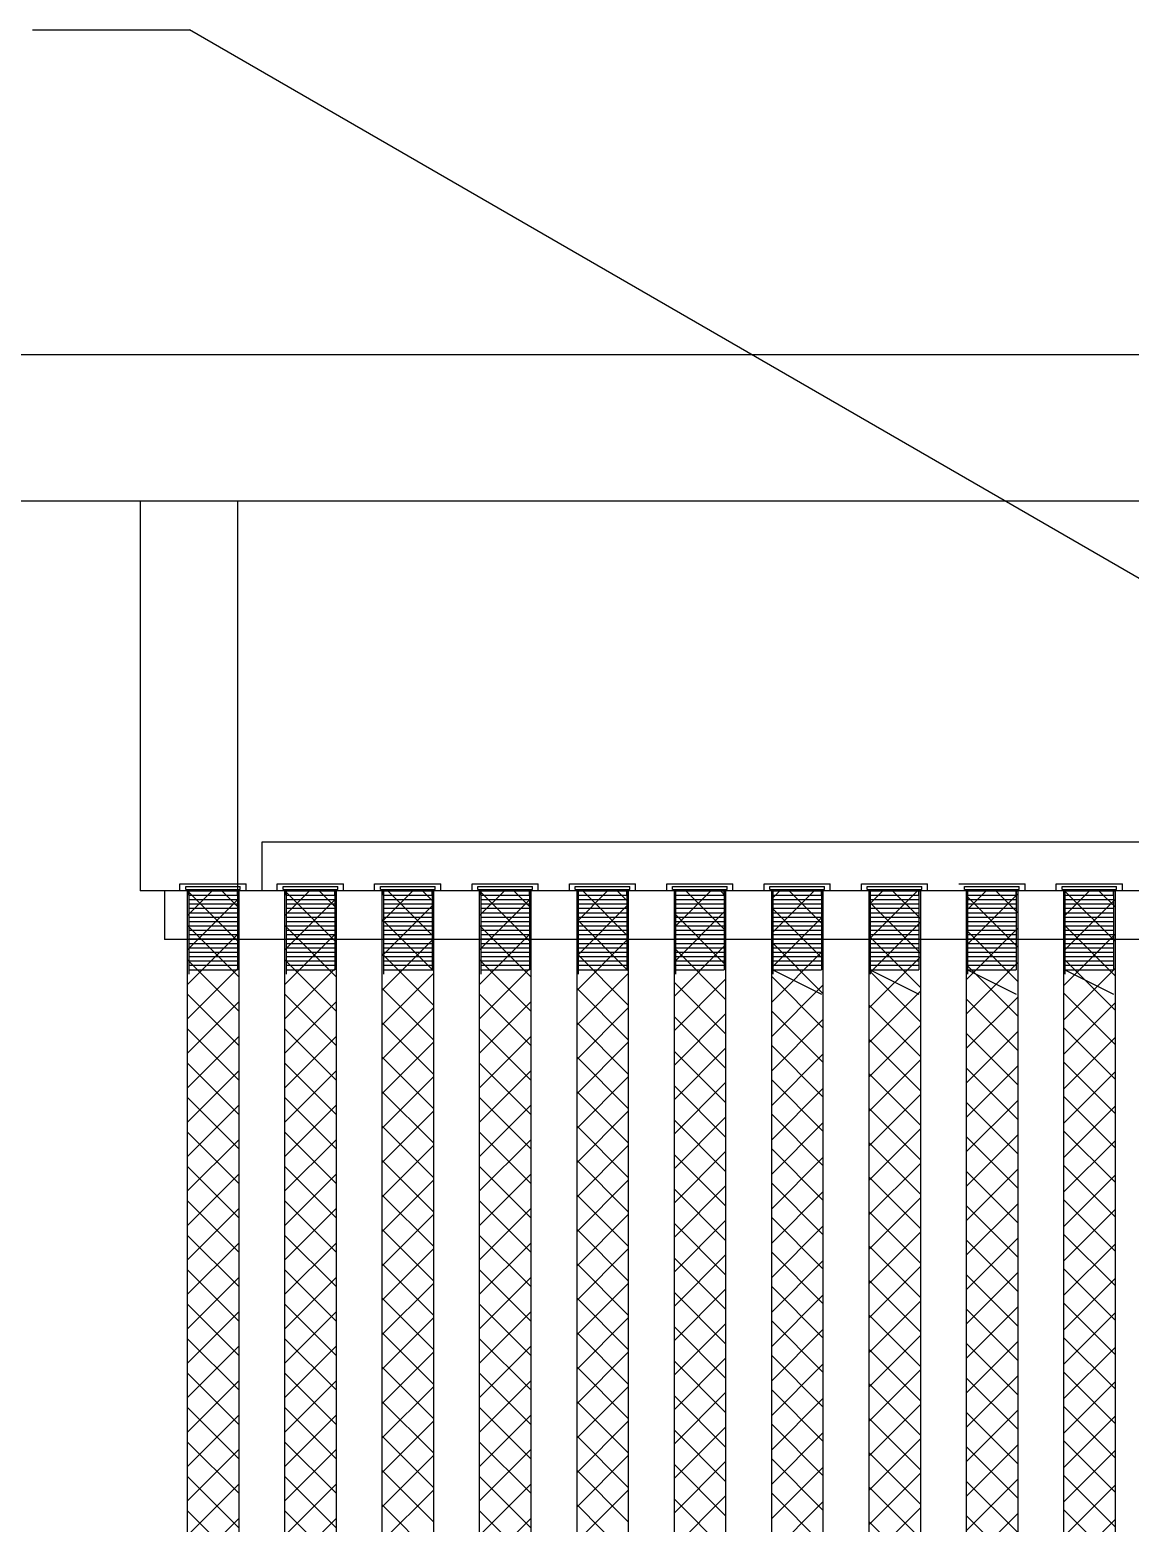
# Model space of a CAD drawing. Header units: inches. Extents: x 14 to 368, y 5 to 236.
# Drawn here: x 198.14 to 206.6, y 212.91 to 224.38 of the extents above; entities that cross this region are included whole.
import ezdxf

# ---------------------------------------------------------------- set-up
doc = ezdxf.new("R2010")
doc.units = ezdxf.units.IN
doc.header["$LTSCALE"] = 11
doc.header["$MEASUREMENT"] = 0
doc.layers.get('0').update_dxf_attribs({"lineweight": 25})
doc.layers.add('Brade', color=5, linetype='Continuous', lineweight=25, true_color=0x0000ff)
doc.layers.add('Sketch Geometry (ANSI)', color=7, linetype='Continuous', lineweight=25)

# ---------------------------------------------------------------- blocks, each defined once
blk = doc.blocks.new('UPPER HEAD ADN ELEMENT DETAIL')
for p, q in [((0.49266, 0.19703), (-0.65524, 0.19703)), ((0.49266, 0.14601), (-0.65524, 0.14601)), ((-0.53194, 0.14601), (-0.53194, 0.00996)), ((-0.49793, 0.14601), (-0.49793, 0.00996)), ((0.32685, 0.02697), (-0.48943, 0.02697)), ((-0.48943, 0.02697), (-0.48943, 0.00996)), ((-0.49793, 0.00996), (-0.53194, 0.00996)), ((-0.52344, 0.00996), (-0.52344, -0.00704)), ((0.33535, 0.00996), (-0.49793, 0.00996)), ((0.36086, -0.00704), (-0.52344, -0.00704))]:
    blk.add_line(p, q)
at = {"layer": 'Brade', "lineweight": 25}
for p, q in [((-0.518, 0.01235), (-0.49487, 0.01235)), ((-0.518, 0.00996), (-0.518, 0.01235)), ((-0.51596, 0.01044), (-0.51596, 0.01146)), ((-0.51596, 0.01146), (-0.49691, 0.01146)), ((-0.51596, 0.01044), (-0.49691, 0.01044)), ((-0.49691, 0.01044), (-0.49691, 0.01146)), ((-0.49487, 0.00996), (-0.49487, 0.01235)), ((-0.48399, 0.01235), (-0.46086, 0.01235)), ((-0.48399, 0.00996), (-0.48399, 0.01235)), ((-0.48195, 0.01044), (-0.48195, 0.01146)), ((-0.48195, 0.01146), (-0.4629, 0.01146)), ((-0.48195, 0.01044), (-0.4629, 0.01044)), ((-0.4629, 0.01044), (-0.4629, 0.01146)), ((-0.46086, 0.00996), (-0.46086, 0.01235)), ((-0.44998, 0.01235), (-0.42685, 0.01235)), ((-0.44998, 0.00996), (-0.44998, 0.01235)), ((-0.44794, 0.01044), (-0.44794, 0.01146)), ((-0.44794, 0.01146), (-0.42889, 0.01146)), ((-0.44794, 0.01044), (-0.42889, 0.01044)), ((-0.42889, 0.01044), (-0.42889, 0.01146)), ((-0.42685, 0.00996), (-0.42685, 0.01235)), ((-0.41596, 0.01235), (-0.39284, 0.01235)), ((-0.41596, 0.00996), (-0.41596, 0.01235)), ((-0.41596, 0.00996), (-0.41596, 0.01235)), ((-0.41392, 0.01044), (-0.41392, 0.01146)), ((-0.41392, 0.01146), (-0.39488, 0.01146)), ((-0.41392, 0.01044), (-0.39488, 0.01044)), ((-0.39488, 0.01044), (-0.39488, 0.01146)), ((-0.39284, 0.00996), (-0.39284, 0.01235)), ((-0.38195, 0.01235), (-0.35882, 0.01235)), ((-0.38195, 0.00996), (-0.38195, 0.01235)), ((-0.37991, 0.01044), (-0.37991, 0.01146)), ((-0.37991, 0.01146), (-0.36087, 0.01146)), ((-0.37991, 0.01044), (-0.36087, 0.01044)), ((-0.36087, 0.01044), (-0.36087, 0.01146)), ((-0.35882, 0.00996), (-0.35882, 0.01235)), ((-0.34794, 0.01235), (-0.32481, 0.01235)), ((-0.34794, 0.00996), (-0.34794, 0.01235)), ((-0.3459, 0.01044), (-0.3459, 0.01146)), ((-0.3459, 0.01146), (-0.32685, 0.01146)), ((-0.3459, 0.01044), (-0.32685, 0.01044)), ((-0.32685, 0.01044), (-0.32685, 0.01146)), ((-0.32481, 0.00996), (-0.32481, 0.01235)), ((-0.31393, 0.01235), (-0.2908, 0.01235)), ((-0.31393, 0.00996), (-0.31393, 0.01235)), ((-0.31189, 0.01044), (-0.31189, 0.01146)), ((-0.31189, 0.01146), (-0.29284, 0.01146)), ((-0.31189, 0.01044), (-0.29284, 0.01044)), ((-0.29284, 0.01044), (-0.29284, 0.01146)), ((-0.2908, 0.00996), (-0.2908, 0.01235)), ((-0.27992, 0.00996), (-0.27992, 0.01235)), ((-0.27992, 0.01235), (-0.25679, 0.01235)), ((-0.27788, 0.01146), (-0.25883, 0.01146)), ((-0.27788, 0.01044), (-0.27788, 0.01146)), ((-0.27788, 0.01044), (-0.25883, 0.01044)), ((-0.25883, 0.01044), (-0.25883, 0.01146)), ((-0.25679, 0.00996), (-0.25679, 0.01235)), ((-0.24591, 0.01235), (-0.22278, 0.01235)), ((-0.24387, 0.01146), (-0.22482, 0.01146)), ((-0.24387, 0.01044), (-0.24387, 0.01146)), ((-0.24387, 0.01044), (-0.22482, 0.01044)), ((-0.22482, 0.01044), (-0.22482, 0.01146)), ((-0.22278, 0.00996), (-0.22278, 0.01235)), ((-0.21189, 0.00996), (-0.21189, 0.01235)), ((-0.21189, 0.01235), (-0.18877, 0.01235)), ((-0.20985, 0.01146), (-0.19081, 0.01146)), ((-0.20985, 0.01044), (-0.20985, 0.01146)), ((-0.20985, 0.01044), (-0.19081, 0.01044)), ((-0.19081, 0.01044), (-0.19081, 0.01146)), ((-0.18877, 0.00996), (-0.18877, 0.01235)), ((-0.51596, 0.01031), (-0.49691, 0.01031)), ((-0.51545, 0.00996), (-0.51545, -0.5377)), ((-0.51545, 0.00996), (-0.49742, 0.00996)), ((-0.51494, 0.00996), (-0.51494, -0.01912)), ((-0.51494, 0.00843), (-0.51494, 0.00996)), ((-0.51494, 0.00843), (-0.49793, 0.00843)), ((-0.51494, 0.00843), (-0.49793, 0.00843)), ((-0.51494, 0.0069), (-0.49793, 0.0069)), ((-0.51494, 0.00537), (-0.49793, 0.00537)), ((-0.49793, 0.00996), (-0.49793, -0.01759)), ((-0.49793, 0.00843), (-0.49793, 0.00996)), ((-0.49742, 0.00996), (-0.49742, -0.5377)), ((-0.48195, 0.01031), (-0.4629, 0.01031)), ((-0.48144, 0.00996), (-0.48144, -0.5377)), ((-0.48144, 0.00996), (-0.46341, 0.00996)), ((-0.48093, 0.00996), (-0.48093, -0.01912)), ((-0.48093, 0.00843), (-0.48093, 0.00996)), ((-0.48093, 0.00843), (-0.46392, 0.00843)), ((-0.48093, 0.00843), (-0.46392, 0.00843)), ((-0.48093, 0.0069), (-0.46392, 0.0069)), ((-0.48093, 0.00537), (-0.46392, 0.00537)), ((-0.46392, 0.00996), (-0.46392, -0.01759)), ((-0.46392, 0.00843), (-0.46392, 0.00996)), ((-0.46341, 0.00996), (-0.46341, -0.5377)), ((-0.44794, 0.01031), (-0.42889, 0.01031)), ((-0.44743, 0.00996), (-0.44743, -0.5377)), ((-0.44743, 0.00996), (-0.4294, 0.00996)), ((-0.44692, 0.00996), (-0.44692, -0.01912)), ((-0.44692, 0.00843), (-0.44692, 0.00996)), ((-0.44692, 0.00843), (-0.42991, 0.00843)), ((-0.44692, 0.00843), (-0.42991, 0.00843)), ((-0.44692, 0.0069), (-0.42991, 0.0069)), ((-0.44692, 0.00537), (-0.42991, 0.00537)), ((-0.42991, 0.00996), (-0.42991, -0.01759)), ((-0.42991, 0.00843), (-0.42991, 0.00996)), ((-0.4294, 0.00996), (-0.4294, -0.5377)), ((-0.41392, 0.01031), (-0.39488, 0.01031)), ((-0.41341, 0.00996), (-0.41341, -0.5377)), ((-0.41341, 0.00996), (-0.39539, 0.00996)), ((-0.4129, 0.00996), (-0.4129, -0.01912)), ((-0.4129, 0.00843), (-0.4129, 0.00996)), ((-0.4129, 0.00843), (-0.3959, 0.00843)), ((-0.4129, 0.00843), (-0.3959, 0.00843)), ((-0.4129, 0.0069), (-0.3959, 0.0069)), ((-0.4129, 0.00537), (-0.3959, 0.00537)), ((-0.3959, 0.00996), (-0.3959, -0.01759)), ((-0.3959, 0.00843), (-0.3959, 0.00996)), ((-0.39539, 0.00996), (-0.39539, -0.5377)), ((-0.37991, 0.01031), (-0.36087, 0.01031)), ((-0.3794, 0.00996), (-0.3794, -0.5377)), ((-0.3794, 0.00996), (-0.36138, 0.00996)), ((-0.37889, 0.00996), (-0.37889, -0.01912)), ((-0.37889, 0.00843), (-0.37889, 0.00996)), ((-0.37889, 0.00843), (-0.36189, 0.00843)), ((-0.37889, 0.00843), (-0.36189, 0.00843)), ((-0.37889, 0.0069), (-0.36189, 0.0069)), ((-0.37889, 0.00537), (-0.36189, 0.00537)), ((-0.36189, 0.00996), (-0.36189, -0.01759)), ((-0.36189, 0.00843), (-0.36189, 0.00996)), ((-0.36138, 0.00996), (-0.36138, -0.5377)), ((-0.3459, 0.01031), (-0.32685, 0.01031)), ((-0.34539, 0.00996), (-0.34539, -0.5377)), ((-0.34539, 0.00996), (-0.32736, 0.00996)), ((-0.34488, 0.00996), (-0.34488, -0.01912)), ((-0.34488, 0.00843), (-0.34488, 0.00996)), ((-0.34488, 0.00843), (-0.32787, 0.00843)), ((-0.34488, 0.00843), (-0.32787, 0.00843)), ((-0.34488, 0.0069), (-0.32787, 0.0069)), ((-0.34488, 0.00537), (-0.32787, 0.00537)), ((-0.32787, 0.00996), (-0.32787, -0.01759)), ((-0.32787, 0.00843), (-0.32787, 0.00996)), ((-0.32736, 0.00996), (-0.32736, -0.5377)), ((-0.31189, 0.01031), (-0.29284, 0.01031)), ((-0.31138, 0.00996), (-0.31138, -0.5377)), ((-0.31138, 0.00996), (-0.29335, 0.00996)), ((-0.31087, 0.00996), (-0.31087, -0.01912)), ((-0.31087, 0.00843), (-0.31087, 0.00996)), ((-0.31087, 0.00843), (-0.29386, 0.00843)), ((-0.31087, 0.00843), (-0.29386, 0.00843)), ((-0.31087, 0.0069), (-0.29386, 0.0069)), ((-0.31087, 0.00537), (-0.29386, 0.00537)), ((-0.29386, 0.00996), (-0.29386, -0.01759)), ((-0.29386, 0.00843), (-0.29386, 0.00996)), ((-0.29335, 0.00996), (-0.29335, -0.5377)), ((-0.27788, 0.01031), (-0.25883, 0.01031)), ((-0.27737, 0.00996), (-0.27737, -0.5377)), ((-0.27737, 0.00996), (-0.25934, 0.00996)), ((-0.27686, 0.00843), (-0.27686, 0.00996)), ((-0.27686, 0.00996), (-0.27686, -0.01912)), ((-0.27686, 0.00843), (-0.25985, 0.00843)), ((-0.27686, 0.00843), (-0.25985, 0.00843)), ((-0.27686, 0.0069), (-0.25985, 0.0069)), ((-0.27686, 0.00537), (-0.25985, 0.00537)), ((-0.25985, 0.00843), (-0.25985, 0.00996)), ((-0.25985, 0.00996), (-0.25985, -0.01759)), ((-0.25934, 0.00996), (-0.25934, -0.5377)), ((-0.24387, 0.01031), (-0.22482, 0.01031)), ((-0.24336, 0.00996), (-0.22533, 0.00996)), ((-0.24336, 0.00996), (-0.24336, -0.5377)), ((-0.24285, 0.00843), (-0.24285, 0.00996)), ((-0.24285, 0.00996), (-0.24285, -0.01912)), ((-0.24285, 0.00843), (-0.22584, 0.00843)), ((-0.24285, 0.00843), (-0.22584, 0.00843)), ((-0.24285, 0.0069), (-0.22584, 0.0069)), ((-0.24285, 0.00537), (-0.22584, 0.00537)), ((-0.22584, 0.00843), (-0.22584, 0.00996)), ((-0.22584, 0.00996), (-0.22584, -0.01759)), ((-0.22533, 0.00996), (-0.22533, -0.5377)), ((-0.20985, 0.01031), (-0.19081, 0.01031)), ((-0.20934, 0.00996), (-0.19132, 0.00996)), ((-0.20934, 0.00996), (-0.20934, -0.5377)), ((-0.20883, 0.00843), (-0.20883, 0.00996)), ((-0.20883, 0.00996), (-0.20883, -0.01912)), ((-0.20883, 0.00843), (-0.19183, 0.00843)), ((-0.20883, 0.00843), (-0.19183, 0.00843)), ((-0.20883, 0.0069), (-0.19183, 0.0069)), ((-0.20883, 0.00537), (-0.19183, 0.00537)), ((-0.19183, 0.00843), (-0.19183, 0.00996)), ((-0.19183, 0.00996), (-0.19183, -0.01759)), ((-0.19132, 0.00996), (-0.19132, -0.5377)), ((-0.51494, 0.00384), (-0.49793, 0.00384)), ((-0.51494, 0.00231), (-0.49793, 0.00231)), ((-0.51494, 0.00078), (-0.49793, 0.00078)), ((-0.48093, 0.00384), (-0.46392, 0.00384)), ((-0.48093, 0.00231), (-0.46392, 0.00231)), ((-0.48093, 0.00078), (-0.46392, 0.00078)), ((-0.44692, 0.00384), (-0.42991, 0.00384)), ((-0.44692, 0.00231), (-0.42991, 0.00231)), ((-0.44692, 0.00078), (-0.42991, 0.00078)), ((-0.4129, 0.00384), (-0.3959, 0.00384)), ((-0.4129, 0.00231), (-0.3959, 0.00231)), ((-0.4129, 0.00078), (-0.3959, 0.00078)), ((-0.37889, 0.00384), (-0.36189, 0.00384)), ((-0.37889, 0.00231), (-0.36189, 0.00231)), ((-0.37889, 0.00078), (-0.36189, 0.00078)), ((-0.34488, 0.00384), (-0.32787, 0.00384)), ((-0.34488, 0.00231), (-0.32787, 0.00231)), ((-0.34488, 0.00078), (-0.32787, 0.00078)), ((-0.31087, 0.00384), (-0.29386, 0.00384)), ((-0.31087, 0.00231), (-0.29386, 0.00231)), ((-0.31087, 0.00078), (-0.29386, 0.00078)), ((-0.27686, 0.00384), (-0.25985, 0.00384)), ((-0.27686, 0.00231), (-0.25985, 0.00231)), ((-0.27686, 0.00078), (-0.25985, 0.00078)), ((-0.24285, 0.00384), (-0.22584, 0.00384)), ((-0.24285, 0.00231), (-0.22584, 0.00231)), ((-0.24285, 0.00078), (-0.22584, 0.00078)), ((-0.20883, 0.00384), (-0.19183, 0.00384)), ((-0.20883, 0.00231), (-0.19183, 0.00231)), ((-0.20883, 0.00078), (-0.19183, 0.00078)), ((-0.51494, -0.00075), (-0.49793, -0.00075)), ((-0.51494, -0.00228), (-0.49793, -0.00228)), ((-0.51494, -0.00381), (-0.49793, -0.00381)), ((-0.48093, -0.00075), (-0.46392, -0.00075)), ((-0.48093, -0.00228), (-0.46392, -0.00228)), ((-0.48093, -0.00381), (-0.46392, -0.00381)), ((-0.44692, -0.00075), (-0.42991, -0.00075)), ((-0.44692, -0.00228), (-0.42991, -0.00228)), ((-0.44692, -0.00381), (-0.42991, -0.00381)), ((-0.4129, -0.00075), (-0.3959, -0.00075)), ((-0.4129, -0.00228), (-0.3959, -0.00228)), ((-0.4129, -0.00381), (-0.3959, -0.00381)), ((-0.37889, -0.00075), (-0.36189, -0.00075)), ((-0.37889, -0.00228), (-0.36189, -0.00228)), ((-0.37889, -0.00381), (-0.36189, -0.00381)), ((-0.34488, -0.00075), (-0.32787, -0.00075)), ((-0.34488, -0.00228), (-0.32787, -0.00228)), ((-0.34488, -0.00381), (-0.32787, -0.00381)), ((-0.31087, -0.00075), (-0.29386, -0.00075)), ((-0.31087, -0.00228), (-0.29386, -0.00228)), ((-0.31087, -0.00381), (-0.29386, -0.00381)), ((-0.27686, -0.00075), (-0.25985, -0.00075)), ((-0.27686, -0.00228), (-0.25985, -0.00228)), ((-0.27686, -0.00381), (-0.25985, -0.00381)), ((-0.24285, -0.00075), (-0.22584, -0.00075)), ((-0.24285, -0.00228), (-0.22584, -0.00228)), ((-0.24285, -0.00381), (-0.22584, -0.00381)), ((-0.20883, -0.00075), (-0.19183, -0.00075)), ((-0.20883, -0.00228), (-0.19183, -0.00228)), ((-0.20883, -0.00381), (-0.19183, -0.00381)), ((-0.51494, -0.00534), (-0.49793, -0.00534)), ((-0.51494, -0.00687), (-0.49793, -0.00687)), ((-0.51494, -0.0084), (-0.49793, -0.0084)), ((-0.51494, -0.00993), (-0.49793, -0.00993)), ((-0.48093, -0.00534), (-0.46392, -0.00534)), ((-0.48093, -0.00687), (-0.46392, -0.00687)), ((-0.48093, -0.0084), (-0.46392, -0.0084)), ((-0.48093, -0.00993), (-0.46392, -0.00993)), ((-0.44692, -0.00534), (-0.42991, -0.00534)), ((-0.44692, -0.00687), (-0.42991, -0.00687)), ((-0.44692, -0.0084), (-0.42991, -0.0084)), ((-0.44692, -0.00993), (-0.42991, -0.00993)), ((-0.4129, -0.00534), (-0.3959, -0.00534)), ((-0.4129, -0.00687), (-0.3959, -0.00687)), ((-0.4129, -0.0084), (-0.3959, -0.0084)), ((-0.4129, -0.00993), (-0.3959, -0.00993)), ((-0.37889, -0.00534), (-0.36189, -0.00534)), ((-0.37889, -0.00687), (-0.36189, -0.00687)), ((-0.37889, -0.0084), (-0.36189, -0.0084)), ((-0.37889, -0.00993), (-0.36189, -0.00993)), ((-0.34488, -0.00534), (-0.32787, -0.00534)), ((-0.34488, -0.00687), (-0.32787, -0.00687)), ((-0.34488, -0.0084), (-0.32787, -0.0084)), ((-0.34488, -0.00993), (-0.32787, -0.00993)), ((-0.31087, -0.00534), (-0.29386, -0.00534)), ((-0.31087, -0.00687), (-0.29386, -0.00687)), ((-0.31087, -0.0084), (-0.29386, -0.0084)), ((-0.31087, -0.00993), (-0.29386, -0.00993)), ((-0.27686, -0.00534), (-0.25985, -0.00534)), ((-0.27686, -0.00687), (-0.25985, -0.00687)), ((-0.27686, -0.0084), (-0.25985, -0.0084)), ((-0.27686, -0.00993), (-0.25985, -0.00993)), ((-0.24285, -0.00534), (-0.22584, -0.00534)), ((-0.24285, -0.00687), (-0.22584, -0.00687)), ((-0.24285, -0.0084), (-0.22584, -0.0084)), ((-0.24285, -0.00993), (-0.22584, -0.00993)), ((-0.20883, -0.00534), (-0.19183, -0.00534)), ((-0.20883, -0.00687), (-0.19183, -0.00687)), ((-0.20883, -0.0084), (-0.19183, -0.0084)), ((-0.20883, -0.00993), (-0.19183, -0.00993)), ((-0.51494, -0.01146), (-0.49793, -0.01146)), ((-0.51494, -0.013), (-0.49793, -0.013)), ((-0.51494, -0.01453), (-0.49793, -0.01453)), ((-0.48093, -0.01146), (-0.46392, -0.01146)), ((-0.48093, -0.013), (-0.46392, -0.013)), ((-0.48093, -0.01453), (-0.46392, -0.01453)), ((-0.44692, -0.01146), (-0.42991, -0.01146)), ((-0.44692, -0.013), (-0.42991, -0.013)), ((-0.44692, -0.01453), (-0.42991, -0.01453)), ((-0.4129, -0.01146), (-0.3959, -0.01146)), ((-0.4129, -0.013), (-0.3959, -0.013)), ((-0.4129, -0.01453), (-0.3959, -0.01453)), ((-0.37889, -0.01146), (-0.36189, -0.01146)), ((-0.37889, -0.013), (-0.36189, -0.013)), ((-0.37889, -0.01453), (-0.36189, -0.01453)), ((-0.34488, -0.01146), (-0.32787, -0.01146)), ((-0.34488, -0.013), (-0.32787, -0.013)), ((-0.34488, -0.01453), (-0.32787, -0.01453)), ((-0.31087, -0.01146), (-0.29386, -0.01146)), ((-0.31087, -0.013), (-0.29386, -0.013)), ((-0.31087, -0.01453), (-0.29386, -0.01453)), ((-0.27686, -0.01146), (-0.25985, -0.01146)), ((-0.27686, -0.013), (-0.25985, -0.013)), ((-0.27686, -0.01453), (-0.25985, -0.01453)), ((-0.24285, -0.01146), (-0.22584, -0.01146)), ((-0.24285, -0.013), (-0.22584, -0.013)), ((-0.24285, -0.01453), (-0.22584, -0.01453)), ((-0.20883, -0.01146), (-0.19183, -0.01146)), ((-0.20883, -0.013), (-0.19183, -0.013)), ((-0.20883, -0.01453), (-0.19183, -0.01453)), ((-0.51494, -0.01606), (-0.49793, -0.01606)), ((-0.51494, -0.01759), (-0.49793, -0.01759)), ((-0.48093, -0.01606), (-0.46392, -0.01606)), ((-0.48093, -0.01759), (-0.46392, -0.01759)), ((-0.44692, -0.01606), (-0.42991, -0.01606)), ((-0.44692, -0.01759), (-0.42991, -0.01759)), ((-0.4129, -0.01606), (-0.3959, -0.01606)), ((-0.4129, -0.01759), (-0.3959, -0.01759)), ((-0.37889, -0.01606), (-0.36189, -0.01606)), ((-0.37889, -0.01759), (-0.36189, -0.01759)), ((-0.34488, -0.01606), (-0.32787, -0.01606)), ((-0.34488, -0.01759), (-0.32787, -0.01759)), ((-0.31087, -0.01606), (-0.29386, -0.01606)), ((-0.31087, -0.01759), (-0.29386, -0.01759)), ((-0.31087, -0.01759), (-0.29386, -0.02609)), ((-0.27686, -0.01606), (-0.25985, -0.01606)), ((-0.27686, -0.01759), (-0.25985, -0.02609)), ((-0.27686, -0.01759), (-0.25985, -0.01759)), ((-0.24285, -0.01606), (-0.22584, -0.01606)), ((-0.24285, -0.01759), (-0.22584, -0.02609)), ((-0.24285, -0.01759), (-0.22584, -0.01759)), ((-0.20883, -0.01606), (-0.19183, -0.01606)), ((-0.20883, -0.01759), (-0.19183, -0.02609)), ((-0.20883, -0.01759), (-0.19183, -0.01759))]:
    blk.add_line(p, q, dxfattribs=at)
at = {"layer": 'Brade', "color": 5, "linetype": 'Continuous', "lineweight": 25, "true_color": 0x0000ff}
for p, q in [((-0.51545, 0.00122), (-0.5067, 0.00996)), ((-0.51545, -0.01081), (-0.49742, 0.00722)), ((-0.51541, 0.00996), (-0.49742, -0.00802)), ((-0.50338, 0.00996), (-0.49742, 0.004)), ((-0.48144, 0.00122), (-0.47269, 0.00996)), ((-0.48144, -0.01081), (-0.46341, 0.00722)), ((-0.4814, 0.00996), (-0.46341, -0.00802)), ((-0.46937, 0.00996), (-0.46341, 0.004)), ((-0.44743, -0.00084), (-0.43662, 0.00996)), ((-0.44532, 0.00996), (-0.4294, -0.00596)), ((-0.4333, 0.00996), (-0.4294, 0.00606)), ((-0.41341, 0.00122), (-0.40467, 0.00996)), ((-0.41341, -0.01081), (-0.39539, 0.00722)), ((-0.41337, 0.00996), (-0.39539, -0.00802)), ((-0.40135, 0.00996), (-0.39539, 0.004)), ((-0.3794, -0.00084), (-0.36859, 0.00996)), ((-0.3773, 0.00996), (-0.36138, -0.00596)), ((-0.36527, 0.00996), (-0.36138, 0.00606)), ((-0.34539, 0.00912), (-0.34455, 0.00996)), ((-0.34539, -0.00291), (-0.33252, 0.00996)), ((-0.34122, 0.00996), (-0.32736, -0.0039)), ((-0.3292, 0.00996), (-0.32736, 0.00813)), ((-0.31138, 0.00705), (-0.30847, 0.00996)), ((-0.31138, -0.00497), (-0.29645, 0.00996)), ((-0.30515, 0.00996), (-0.29335, -0.00183)), ((-0.27737, 0.00499), (-0.2724, 0.00996)), ((-0.27737, -0.00703), (-0.26037, 0.00996)), ((-0.27737, 0.00623), (-0.25934, -0.0118)), ((-0.26907, 0.00996), (-0.25934, 0.00023)), ((-0.24336, 0.00293), (-0.23632, 0.00996)), ((-0.24336, -0.0091), (-0.22533, 0.00893)), ((-0.24336, 0.00829), (-0.22533, -0.00973)), ((-0.233, 0.00996), (-0.22533, 0.00229)), ((-0.20934, 0.00086), (-0.20025, 0.00996)), ((-0.20934, -0.01116), (-0.19132, 0.00687)), ((-0.20895, 0.00996), (-0.19132, -0.00767)), ((-0.19693, 0.00996), (-0.19132, 0.00436)), ((-0.44743, -0.01287), (-0.4294, 0.00516)), ((-0.44743, 0.00004), (-0.4294, -0.01799)), ((-0.3794, -0.01287), (-0.36138, 0.00516)), ((-0.3794, 0.00004), (-0.36138, -0.01799)), ((-0.34539, -0.01493), (-0.32736, 0.00309)), ((-0.34539, 0.0021), (-0.32736, -0.01592)), ((-0.31138, 0.00417), (-0.29335, -0.01386)), ((-0.31138, -0.017), (-0.29335, 0.00103)), ((-0.51545, -0.00202), (-0.49742, -0.02005)), ((-0.51545, -0.02283), (-0.49742, -0.0048)), ((-0.48144, -0.00202), (-0.46341, -0.02005)), ((-0.48144, -0.02283), (-0.46341, -0.0048)), ((-0.41341, -0.00202), (-0.39539, -0.02005)), ((-0.41341, -0.02283), (-0.39539, -0.0048)), ((-0.27737, -0.01906), (-0.25934, -0.00103)), ((-0.24336, -0.02112), (-0.22533, -0.0031)), ((-0.24336, -0.00373), (-0.22533, -0.02176)), ((-0.20934, -0.00167), (-0.19132, -0.01969)), ((-0.20934, -0.02318), (-0.19132, -0.00516)), ((-0.44743, -0.02489), (-0.4294, -0.00687)), ((-0.3794, -0.02489), (-0.36138, -0.00687)), ((-0.34539, -0.02696), (-0.32736, -0.00893)), ((-0.34539, -0.00992), (-0.32736, -0.02795)), ((-0.31138, -0.00786), (-0.29335, -0.02588)), ((-0.27737, -0.00579), (-0.25934, -0.02382)), ((-0.51545, -0.01405), (-0.49742, -0.03207)), ((-0.48144, -0.01405), (-0.46341, -0.03207)), ((-0.44743, -0.01198), (-0.4294, -0.03001)), ((-0.41341, -0.01405), (-0.39539, -0.03207)), ((-0.3794, -0.01198), (-0.36138, -0.03001)), ((-0.31138, -0.02902), (-0.29335, -0.01099)), ((-0.27737, -0.03108), (-0.25934, -0.01306)), ((-0.24336, -0.03315), (-0.22533, -0.01512)), ((-0.20934, -0.01369), (-0.19132, -0.03172)), ((-0.51545, -0.03486), (-0.49742, -0.01683)), ((-0.48144, -0.03486), (-0.46341, -0.01683)), ((-0.44743, -0.03692), (-0.4294, -0.01889)), ((-0.41341, -0.03486), (-0.39539, -0.01683)), ((-0.3794, -0.03692), (-0.36138, -0.01889)), ((-0.31138, -0.01988), (-0.29335, -0.03791)), ((-0.27737, -0.01782), (-0.25934, -0.03585)), ((-0.24336, -0.01576), (-0.22533, -0.03378)), ((-0.20934, -0.03521), (-0.19132, -0.01718)), ((-0.44743, -0.02401), (-0.4294, -0.04204)), ((-0.3794, -0.02401), (-0.36138, -0.04204)), ((-0.34539, -0.03898), (-0.32736, -0.02096)), ((-0.34539, -0.02195), (-0.32736, -0.03997)), ((-0.31138, -0.04105), (-0.29335, -0.02302)), ((-0.27737, -0.04311), (-0.25934, -0.02508)), ((-0.20934, -0.02572), (-0.19132, -0.04374)), ((-0.51545, -0.02607), (-0.49742, -0.0441)), ((-0.51545, -0.04688), (-0.49742, -0.02885)), ((-0.48144, -0.02607), (-0.46341, -0.0441)), ((-0.48144, -0.04688), (-0.46341, -0.02885)), ((-0.44743, -0.04894), (-0.4294, -0.03092)), ((-0.41341, -0.02607), (-0.39539, -0.0441)), ((-0.41341, -0.04688), (-0.39539, -0.02885)), ((-0.3794, -0.04894), (-0.36138, -0.03092)), ((-0.27737, -0.02984), (-0.25934, -0.04787)), ((-0.24336, -0.04517), (-0.22533, -0.02715)), ((-0.24336, -0.02778), (-0.22533, -0.04581)), ((-0.20934, -0.04723), (-0.19132, -0.02921)), ((-0.44743, -0.03603), (-0.4294, -0.05406)), ((-0.3794, -0.03603), (-0.36138, -0.05406)), ((-0.34539, -0.05101), (-0.32736, -0.03298)), ((-0.34539, -0.03397), (-0.32736, -0.052)), ((-0.31138, -0.03191), (-0.29335, -0.04993)), ((-0.31138, -0.05307), (-0.29335, -0.03504)), ((-0.51545, -0.0381), (-0.49742, -0.05612)), ((-0.51545, -0.05891), (-0.49742, -0.04088)), ((-0.48144, -0.0381), (-0.46341, -0.05612)), ((-0.48144, -0.05891), (-0.46341, -0.04088)), ((-0.41341, -0.0381), (-0.39539, -0.05612)), ((-0.41341, -0.05891), (-0.39539, -0.04088)), ((-0.27737, -0.05513), (-0.25934, -0.03711)), ((-0.24336, -0.0572), (-0.22533, -0.03917)), ((-0.24336, -0.03981), (-0.22533, -0.05783)), ((-0.20934, -0.03774), (-0.19132, -0.05577)), ((-0.20934, -0.05926), (-0.19132, -0.04123)), ((-0.44743, -0.06097), (-0.4294, -0.04294)), ((-0.3794, -0.06097), (-0.36138, -0.04294)), ((-0.34539, -0.06303), (-0.32736, -0.04501)), ((-0.34539, -0.046), (-0.32736, -0.06402)), ((-0.31138, -0.04393), (-0.29335, -0.06196)), ((-0.27737, -0.04187), (-0.25934, -0.0599)), ((-0.51545, -0.05012), (-0.49742, -0.06815)), ((-0.48144, -0.05012), (-0.46341, -0.06815)), ((-0.44743, -0.04806), (-0.4294, -0.06609)), ((-0.41341, -0.05012), (-0.39539, -0.06815)), ((-0.3794, -0.04806), (-0.36138, -0.06609)), ((-0.31138, -0.0651), (-0.29335, -0.04707)), ((-0.27737, -0.06716), (-0.25934, -0.04913)), ((-0.24336, -0.06922), (-0.22533, -0.0512)), ((-0.24336, -0.05183), (-0.22533, -0.06986)), ((-0.20934, -0.04977), (-0.19132, -0.06779)), ((-0.51545, -0.07093), (-0.49742, -0.0529)), ((-0.48144, -0.07093), (-0.46341, -0.0529)), ((-0.44743, -0.07299), (-0.4294, -0.05497)), ((-0.41341, -0.07093), (-0.39539, -0.0529)), ((-0.3794, -0.07299), (-0.36138, -0.05497)), ((-0.34539, -0.07506), (-0.32736, -0.05703)), ((-0.31138, -0.05596), (-0.29335, -0.07398)), ((-0.27737, -0.05389), (-0.25934, -0.07192)), ((-0.20934, -0.07128), (-0.19132, -0.05326)), ((-0.51545, -0.06215), (-0.49742, -0.08017)), ((-0.48144, -0.06215), (-0.46341, -0.08017)), ((-0.44743, -0.06008), (-0.4294, -0.07811)), ((-0.41341, -0.06215), (-0.39539, -0.08017)), ((-0.3794, -0.06008), (-0.36138, -0.07811)), ((-0.34539, -0.05802), (-0.32736, -0.07605)), ((-0.31138, -0.07712), (-0.29335, -0.05909)), ((-0.27737, -0.07918), (-0.25934, -0.06116)), ((-0.20934, -0.06179), (-0.19132, -0.07982)), ((-0.51545, -0.08296), (-0.49742, -0.06493)), ((-0.48144, -0.08296), (-0.46341, -0.06493)), ((-0.44743, -0.08502), (-0.4294, -0.06699)), ((-0.41341, -0.08296), (-0.39539, -0.06493)), ((-0.3794, -0.08502), (-0.36138, -0.06699)), ((-0.27737, -0.06592), (-0.25934, -0.08395)), ((-0.24336, -0.08125), (-0.22533, -0.06322)), ((-0.24336, -0.06386), (-0.22533, -0.08188)), ((-0.20934, -0.08331), (-0.19132, -0.06528)), ((-0.44743, -0.07211), (-0.4294, -0.09014)), ((-0.3794, -0.07211), (-0.36138, -0.09014)), ((-0.34539, -0.08708), (-0.32736, -0.06906)), ((-0.34539, -0.07005), (-0.32736, -0.08807)), ((-0.31138, -0.06798), (-0.29335, -0.08601)), ((-0.31138, -0.08915), (-0.29335, -0.07112)), ((-0.51545, -0.07417), (-0.49742, -0.0922)), ((-0.51545, -0.09498), (-0.49742, -0.07695)), ((-0.48144, -0.07417), (-0.46341, -0.0922)), ((-0.48144, -0.09498), (-0.46341, -0.07695)), ((-0.41341, -0.07417), (-0.39539, -0.0922)), ((-0.41341, -0.09498), (-0.39539, -0.07695)), ((-0.27737, -0.09121), (-0.25934, -0.07318)), ((-0.27737, -0.07794), (-0.25934, -0.09597)), ((-0.24336, -0.09327), (-0.22533, -0.07525)), ((-0.24336, -0.07588), (-0.22533, -0.09391)), ((-0.20934, -0.07382), (-0.19132, -0.09184)), ((-0.20934, -0.09533), (-0.19132, -0.07731)), ((-0.44743, -0.09704), (-0.4294, -0.07902)), ((-0.3794, -0.09704), (-0.36138, -0.07902)), ((-0.34539, -0.09911), (-0.32736, -0.08108)), ((-0.34539, -0.08207), (-0.32736, -0.1001)), ((-0.31138, -0.08001), (-0.29335, -0.09803)), ((-0.31138, -0.10117), (-0.29335, -0.08314)), ((-0.51545, -0.0862), (-0.49742, -0.10422)), ((-0.48144, -0.0862), (-0.46341, -0.10422)), ((-0.44743, -0.08413), (-0.4294, -0.10216)), ((-0.41341, -0.0862), (-0.39539, -0.10422)), ((-0.3794, -0.08413), (-0.36138, -0.10216)), ((-0.27737, -0.10323), (-0.25934, -0.08521)), ((-0.24336, -0.1053), (-0.22533, -0.08727)), ((-0.24336, -0.08791), (-0.22533, -0.10593)), ((-0.20934, -0.08584), (-0.19132, -0.10387)), ((-0.51545, -0.10701), (-0.49742, -0.08898)), ((-0.48144, -0.10701), (-0.46341, -0.08898)), ((-0.44743, -0.10907), (-0.4294, -0.09104)), ((-0.41341, -0.10701), (-0.39539, -0.08898)), ((-0.3794, -0.10907), (-0.36138, -0.09104)), ((-0.34539, -0.11113), (-0.32736, -0.09311)), ((-0.31138, -0.09203), (-0.29335, -0.11006)), ((-0.27737, -0.08997), (-0.25934, -0.108)), ((-0.20934, -0.10736), (-0.19132, -0.08933)), ((-0.51545, -0.09822), (-0.49742, -0.11625)), ((-0.48144, -0.09822), (-0.46341, -0.11625)), ((-0.44743, -0.09616), (-0.4294, -0.11418)), ((-0.41341, -0.09822), (-0.39539, -0.11625)), ((-0.3794, -0.09616), (-0.36138, -0.11418)), ((-0.34539, -0.0941), (-0.32736, -0.11212)), ((-0.31138, -0.11319), (-0.29335, -0.09517)), ((-0.27737, -0.11526), (-0.25934, -0.09723)), ((-0.20934, -0.09787), (-0.19132, -0.11589)), ((-0.51545, -0.11903), (-0.49742, -0.101)), ((-0.48144, -0.11903), (-0.46341, -0.101)), ((-0.44743, -0.12109), (-0.4294, -0.10307)), ((-0.41341, -0.11903), (-0.39539, -0.101)), ((-0.3794, -0.12109), (-0.36138, -0.10307)), ((-0.31138, -0.10406), (-0.29335, -0.12208)), ((-0.27737, -0.10199), (-0.25934, -0.12002)), ((-0.24336, -0.11732), (-0.22533, -0.0993)), ((-0.24336, -0.09993), (-0.22533, -0.11796)), ((-0.20934, -0.11938), (-0.19132, -0.10136)), ((-0.44743, -0.10818), (-0.4294, -0.12621)), ((-0.3794, -0.10818), (-0.36138, -0.12621)), ((-0.34539, -0.12316), (-0.32736, -0.10513)), ((-0.34539, -0.10612), (-0.32736, -0.12415)), ((-0.31138, -0.12522), (-0.29335, -0.10719)), ((-0.27737, -0.12728), (-0.25934, -0.10926)), ((-0.51545, -0.11025), (-0.49742, -0.12827)), ((-0.51545, -0.13106), (-0.49742, -0.11303)), ((-0.48144, -0.11025), (-0.46341, -0.12827)), ((-0.48144, -0.13106), (-0.46341, -0.11303)), ((-0.41341, -0.11025), (-0.39539, -0.12827)), ((-0.41341, -0.13106), (-0.39539, -0.11303)), ((-0.27737, -0.11402), (-0.25934, -0.13205)), ((-0.24336, -0.12935), (-0.22533, -0.11132)), ((-0.24336, -0.11196), (-0.22533, -0.12998)), ((-0.20934, -0.10989), (-0.19132, -0.12792)), ((-0.20934, -0.13141), (-0.19132, -0.11338)), ((-0.44743, -0.13312), (-0.4294, -0.11509)), ((-0.3794, -0.13312), (-0.36138, -0.11509)), ((-0.34539, -0.13518), (-0.32736, -0.11716)), ((-0.34539, -0.11815), (-0.32736, -0.13617)), ((-0.31138, -0.11608), (-0.29335, -0.13411)), ((-0.31138, -0.13724), (-0.29335, -0.11922)), ((-0.51545, -0.12227), (-0.49742, -0.1403)), ((-0.51545, -0.14308), (-0.49742, -0.12505)), ((-0.48144, -0.12227), (-0.46341, -0.1403)), ((-0.48144, -0.14308), (-0.46341, -0.12505)), ((-0.44743, -0.12021), (-0.4294, -0.13823)), ((-0.41341, -0.12227), (-0.39539, -0.1403)), ((-0.41341, -0.14308), (-0.39539, -0.12505)), ((-0.3794, -0.12021), (-0.36138, -0.13823)), ((-0.27737, -0.13931), (-0.25934, -0.12128)), ((-0.24336, -0.14137), (-0.22533, -0.12334)), ((-0.24336, -0.12398), (-0.22533, -0.14201)), ((-0.20934, -0.12192), (-0.19132, -0.13994)), ((-0.44743, -0.14514), (-0.4294, -0.12712)), ((-0.3794, -0.14514), (-0.36138, -0.12712)), ((-0.34539, -0.14721), (-0.32736, -0.12918)), ((-0.34539, -0.13017), (-0.32736, -0.1482)), ((-0.31138, -0.12811), (-0.29335, -0.14613)), ((-0.27737, -0.12604), (-0.25934, -0.14407)), ((-0.20934, -0.14343), (-0.19132, -0.12541)), ((-0.51545, -0.1343), (-0.49742, -0.15232)), ((-0.48144, -0.1343), (-0.46341, -0.15232)), ((-0.44743, -0.13223), (-0.4294, -0.15026)), ((-0.41341, -0.1343), (-0.39539, -0.15232)), ((-0.3794, -0.13223), (-0.36138, -0.15026)), ((-0.31138, -0.14927), (-0.29335, -0.13124)), ((-0.27737, -0.15133), (-0.25934, -0.13331)), ((-0.24336, -0.1534), (-0.22533, -0.13537)), ((-0.20934, -0.13394), (-0.19132, -0.15197)), ((-0.51545, -0.15511), (-0.49742, -0.13708)), ((-0.48144, -0.15511), (-0.46341, -0.13708)), ((-0.44743, -0.15717), (-0.4294, -0.13914)), ((-0.41341, -0.15511), (-0.39539, -0.13708)), ((-0.3794, -0.15717), (-0.36138, -0.13914)), ((-0.31138, -0.14013), (-0.29335, -0.15816)), ((-0.27737, -0.13807), (-0.25934, -0.1561)), ((-0.24336, -0.13601), (-0.22533, -0.15403)), ((-0.20934, -0.15546), (-0.19132, -0.13743)), ((-0.44743, -0.14426), (-0.4294, -0.16228)), ((-0.3794, -0.14426), (-0.36138, -0.16228)), ((-0.34539, -0.15923), (-0.32736, -0.14121)), ((-0.34539, -0.1422), (-0.32736, -0.16022)), ((-0.31138, -0.16129), (-0.29335, -0.14327)), ((-0.27737, -0.16336), (-0.25934, -0.14533)), ((-0.20934, -0.14597), (-0.19132, -0.16399)), ((-0.51545, -0.14632), (-0.49742, -0.16435)), ((-0.51545, -0.16713), (-0.49742, -0.1491)), ((-0.48144, -0.14632), (-0.46341, -0.16435)), ((-0.48144, -0.16713), (-0.46341, -0.1491)), ((-0.44743, -0.16919), (-0.4294, -0.15117)), ((-0.41341, -0.14632), (-0.39539, -0.16435)), ((-0.41341, -0.16713), (-0.39539, -0.1491)), ((-0.3794, -0.16919), (-0.36138, -0.15117)), ((-0.27737, -0.15009), (-0.25934, -0.16812)), ((-0.24336, -0.16542), (-0.22533, -0.14739)), ((-0.24336, -0.14803), (-0.22533, -0.16606)), ((-0.20934, -0.16748), (-0.19132, -0.14946)), ((-0.44743, -0.15628), (-0.4294, -0.17431)), ((-0.3794, -0.15628), (-0.36138, -0.17431)), ((-0.34539, -0.17126), (-0.32736, -0.15323)), ((-0.34539, -0.15422), (-0.32736, -0.17225)), ((-0.31138, -0.15216), (-0.29335, -0.17018)), ((-0.31138, -0.17332), (-0.29335, -0.15529)), ((-0.51545, -0.15835), (-0.49742, -0.17637)), ((-0.51545, -0.17915), (-0.49742, -0.16113)), ((-0.48144, -0.15835), (-0.46341, -0.17637)), ((-0.48144, -0.17915), (-0.46341, -0.16113)), ((-0.41341, -0.15835), (-0.39539, -0.17637)), ((-0.41341, -0.17915), (-0.39539, -0.16113)), ((-0.27737, -0.17538), (-0.25934, -0.15736)), ((-0.24336, -0.17745), (-0.22533, -0.15942)), ((-0.24336, -0.16006), (-0.22533, -0.17808)), ((-0.20934, -0.15799), (-0.19132, -0.17602)), ((-0.20934, -0.17951), (-0.19132, -0.16148)), ((-0.44743, -0.18122), (-0.4294, -0.16319)), ((-0.3794, -0.18122), (-0.36138, -0.16319)), ((-0.34539, -0.18328), (-0.32736, -0.16526)), ((-0.34539, -0.16625), (-0.32736, -0.18427)), ((-0.31138, -0.16418), (-0.29335, -0.18221)), ((-0.27737, -0.16212), (-0.25934, -0.18015)), ((-0.51545, -0.17037), (-0.49742, -0.1884)), ((-0.48144, -0.17037), (-0.46341, -0.1884)), ((-0.44743, -0.16831), (-0.4294, -0.18633)), ((-0.41341, -0.17037), (-0.39539, -0.1884)), ((-0.3794, -0.16831), (-0.36138, -0.18633)), ((-0.31138, -0.18534), (-0.29335, -0.16732)), ((-0.27737, -0.18741), (-0.25934, -0.16938)), ((-0.24336, -0.18947), (-0.22533, -0.17144)), ((-0.20934, -0.17002), (-0.19132, -0.18804)), ((-0.51545, -0.19118), (-0.49742, -0.17315)), ((-0.48144, -0.19118), (-0.46341, -0.17315)), ((-0.44743, -0.19324), (-0.4294, -0.17522)), ((-0.41341, -0.19118), (-0.39539, -0.17315)), ((-0.3794, -0.19324), (-0.36138, -0.17522)), ((-0.31138, -0.17621), (-0.29335, -0.19423)), ((-0.27737, -0.17414), (-0.25934, -0.19217)), ((-0.24336, -0.17208), (-0.22533, -0.19011)), ((-0.20934, -0.19153), (-0.19132, -0.17351)), ((-0.51545, -0.1824), (-0.49742, -0.20042)), ((-0.48144, -0.1824), (-0.46341, -0.20042)), ((-0.44743, -0.18033), (-0.4294, -0.19836)), ((-0.41341, -0.1824), (-0.39539, -0.20042)), ((-0.3794, -0.18033), (-0.36138, -0.19836)), ((-0.34539, -0.19531), (-0.32736, -0.17728)), ((-0.34539, -0.17827), (-0.32736, -0.1963)), ((-0.31138, -0.19737), (-0.29335, -0.17934)), ((-0.27737, -0.19943), (-0.25934, -0.18141)), ((-0.20934, -0.18204), (-0.19132, -0.20007)), ((-0.51545, -0.2032), (-0.49742, -0.18518)), ((-0.48144, -0.2032), (-0.46341, -0.18518)), ((-0.44743, -0.20527), (-0.4294, -0.18724)), ((-0.41341, -0.2032), (-0.39539, -0.18518)), ((-0.3794, -0.20527), (-0.36138, -0.18724)), ((-0.27737, -0.18617), (-0.25934, -0.20419)), ((-0.24336, -0.2015), (-0.22533, -0.18347)), ((-0.24336, -0.18411), (-0.22533, -0.20213)), ((-0.20934, -0.20356), (-0.19132, -0.18553)), ((-0.44743, -0.19236), (-0.4294, -0.21038)), ((-0.3794, -0.19236), (-0.36138, -0.21038)), ((-0.34539, -0.20733), (-0.32736, -0.1893)), ((-0.34539, -0.1903), (-0.32736, -0.20832)), ((-0.31138, -0.18823), (-0.29335, -0.20626)), ((-0.31138, -0.20939), (-0.29335, -0.19137)), ((-0.51545, -0.19442), (-0.49742, -0.21245)), ((-0.51545, -0.21523), (-0.49742, -0.1972)), ((-0.48144, -0.19442), (-0.46341, -0.21245)), ((-0.48144, -0.21523), (-0.46341, -0.1972)), ((-0.41341, -0.19442), (-0.39539, -0.21245)), ((-0.41341, -0.21523), (-0.39539, -0.1972)), ((-0.27737, -0.21146), (-0.25934, -0.19343)), ((-0.24336, -0.21352), (-0.22533, -0.19549)), ((-0.24336, -0.19613), (-0.22533, -0.21416)), ((-0.20934, -0.19407), (-0.19132, -0.21209)), ((-0.20934, -0.21558), (-0.19132, -0.19756)), ((-0.44743, -0.21729), (-0.4294, -0.19927)), ((-0.3794, -0.21729), (-0.36138, -0.19927)), ((-0.34539, -0.21936), (-0.32736, -0.20133)), ((-0.34539, -0.20232), (-0.32736, -0.22035)), ((-0.31138, -0.20026), (-0.29335, -0.21828)), ((-0.27737, -0.19819), (-0.25934, -0.21622)), ((-0.51545, -0.20645), (-0.49742, -0.22447)), ((-0.48144, -0.20645), (-0.46341, -0.22447)), ((-0.44743, -0.20438), (-0.4294, -0.22241)), ((-0.41341, -0.20645), (-0.39539, -0.22447)), ((-0.3794, -0.20438), (-0.36138, -0.22241)), ((-0.31138, -0.22142), (-0.29335, -0.20339)), ((-0.27737, -0.22348), (-0.25934, -0.20546)), ((-0.24336, -0.22555), (-0.22533, -0.20752)), ((-0.24336, -0.20816), (-0.22533, -0.22618)), ((-0.20934, -0.20609), (-0.19132, -0.22412)), ((-0.51545, -0.22725), (-0.49742, -0.20923)), ((-0.48144, -0.22725), (-0.46341, -0.20923)), ((-0.41341, -0.22725), (-0.39539, -0.20923)), ((-0.27737, -0.21022), (-0.25934, -0.22824)), ((-0.20934, -0.22761), (-0.19132, -0.20958))]:
    blk.add_line(p, q, dxfattribs=at)
at = {"layer": 'Sketch Geometry (ANSI)'}
for p in [(-0.56947, 0.31055), (-0.09945, 0.07081)]:
    blk.add_line(p, (-0.51469, 0.31055), dxfattribs=at)

msp = doc.modelspace()

# ---------------------------------------------------------------- block references
at = {"xscale": 22, "yscale": 22, "zscale": 22}
msp.add_blockref('UPPER HEAD ADN ELEMENT DETAIL', (210.692795, 217.544069), dxfattribs=at)

doc.saveas('drawing.dxf')
